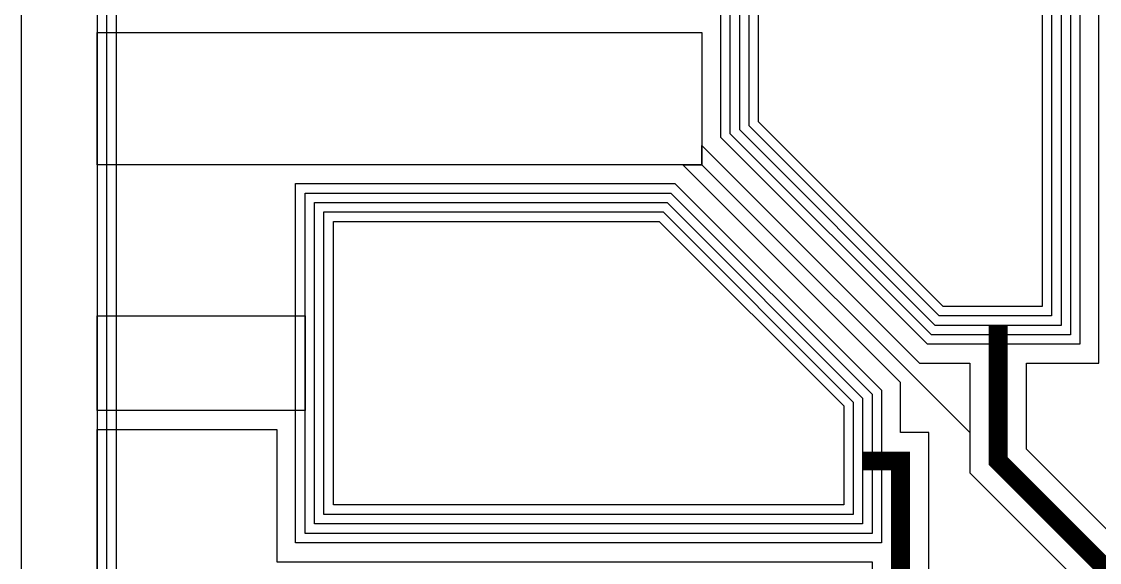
# Model space of a CAD drawing. Extents: x -87611 to 96139, y 77822 to 138139.
# Drawn here: x -7215 to -6645, y 84233 to 84519 of the extents above; entities that cross this region are included whole.
import ezdxf

# ---------------------------------------------------------------- set-up
doc = ezdxf.new("R2010")
doc.units = 0
doc.header["$MEASUREMENT"] = 0
doc.layers.get('0').update_dxf_attribs({"color": 6})
for name, color, linetype in [('L12D0 Etch', 190, 'Continuous'), ('L14D0 Au', 2, 'Continuous'), ('L15D0 PVIA', 7, 'Continuous'), ('L3D0 Base', 3, 'Continuous'), ('L4D0 Cntr', 1, 'Continuous'), ('L7D0 DE', 42, 'Continuous'), ('L8D0 Wire', 5, 'Continuous')]:
    doc.layers.add(name, color=color, linetype=linetype)

# ---------------------------------------------------------------- blocks, each defined once
blk = doc.blocks.new('_32PADS')
at = {"layer": 'L14D0 Au'}
for points in [[(-1014.467, 1060), (-1115, 1160.533), (-1115, 1340), (-955, 1340), (-955, 1060)], [(-1340, 955), (-1340, 1115), (-1160.533, 1115), (-1060, 1014.467), (-1060, 955)]]:
    blk.add_lwpolyline(points, close=True, dxfattribs=at)
at = {"layer": 'L15D0 PVIA'}
for points in [[(-1012.396, 1065), (-1110, 1162.604), (-1110, 1335), (-960, 1335), (-960, 1065)], [(-1335, 960), (-1335, 1110), (-1162.604, 1110), (-1065, 1012.396), (-1065, 960)]]:
    blk.add_lwpolyline(points, close=True, dxfattribs=at)
at = {"layer": 'L3D0 Base'}
for points in [[(-1018.609, 1050), (-1125, 1156.391), (-1125, 1350), (-945, 1350), (-945, 1050)], [(-1350, 945), (-1350, 1125), (-1156.391, 1125), (-1050, 1018.609), (-1050, 945)], [(-1460, 1010), (-1460, 1060), (-1350, 1060), (-1350, 1010)]]:
    blk.add_lwpolyline(points, close=True, dxfattribs=at)
at = {"layer": 'L4D0 Cntr'}
for points in [[(-1016.538, 1055), (-1120, 1158.462), (-1120, 1345), (-950, 1345), (-950, 1055)], [(-1345, 950), (-1345, 1120), (-1158.462, 1120), (-1055, 1016.538), (-1055, 950)]]:
    blk.add_lwpolyline(points, close=True, dxfattribs=at)
at = {"layer": 'L8D0 Wire'}
for points in [[(-1020.68, 1045), (-1130, 1154.32), (-1130, 1355), (-940, 1355), (-940, 1045)], [(-1355, 940), (-1355, 1130), (-1154.32, 1130), (-1045, 1020.68), (-1045, 940)]]:
    blk.add_lwpolyline(points, close=True, dxfattribs=at)
blk = doc.blocks.new('_32TRCE130')
at = {"layer": 'L14D0 Au'}
for points in [[(-156.42, 177.63), (-968.27, 989.48), (-968.27, 1035), (-930, 1035), (-930, 1365), (-1000, 1365), (-1000, 1460), (-840, 1460), (-840, 1365), (-910, 1365), (-910, 1035), (-820, 1035), (-820, 961.42), (-388.91, 530.33)], [(325.27, 381.84), (431.33, 487.9), (388.91, 530.33), (878.58, 1020), (998.27, 1020), (998.27, 1035), (1024.82, 1035), (1140, 1150.18), (1140, 1140), (998.27, 998.27), (977.06, 998.27), (147.63, 168.85)]]:
    blk.add_lwpolyline(points, dxfattribs=at)
for points in [[(910, 1050), (910, 1365), (840, 1365), (840, 1460), (1000, 1460), (1000, 1365), (930, 1365), (930, 1050)], [(-998.27, 998.27), (-1140, 1140), (-1140, 1150.18), (-1024.82, 1035), (-998.27, 1035)]]:
    blk.add_lwpolyline(points, close=True, dxfattribs=at)
at = {"layer": 'L8D0 Wire', "const_width": 10}
for points in [[(-100.15, 162.63), (-162.63, 162.63), (-983.27, 983.27), (-983.27, 1055)], [(377.05, 539.68), (872.37, 1035), (983.27, 1035), (983.27, 1055)]]:
    blk.add_lwpolyline(points, dxfattribs=at)
blk = doc.blocks.new('$32_130_C')
at = {"layer": 'L12D0 Etch'}
blk.add_lwpolyline([(0, 0), (0, 2950), (50, 2950), (50, 50), (2950, 50), (2950, 2950), (0, 2950), (0, 3000), (3000, 3000), (3000, 0)], close=True, dxfattribs=at)
at = {"layer": 'L14D0 Au'}
blk.add_lwpolyline([(40, 2640), (40, 2710), (360, 2710), (360, 2640)], close=True, dxfattribs=at)
at = {"layer": 'L3D0 Base'}
blk.add_lwpolyline([(0, 0), (0, 2960), (40, 2960), (40, 40), (2960, 40), (2960, 2960), (0, 2960), (0, 3000), (3000, 3000), (3000, 0)], close=True, dxfattribs=at)
at = {"layer": 'L4D0 Cntr'}
blk.add_lwpolyline([(0, 0), (0, 2955), (45, 2955), (45, 45), (2955, 45), (2955, 2955), (0, 2955), (0, 3000), (3000, 3000), (3000, 0)], close=True, dxfattribs=at)
at = {"layer": 'L7D0 DE'}
blk.add_lwpolyline([(0, 0), (0, 2960), (40, 2960), (40, 40), (2960, 40), (2960, 2960), (0, 2960), (0, 3000), (3000, 3000), (3000, 0)], close=True, dxfattribs=at)
for name in ['_32PADS', '_32TRCE130']:
    blk.add_blockref(name, (1500, 1500))
at = {"rotation": 90}
blk.add_blockref('_32TRCE130', (1500, 1500), dxfattribs=at)

msp = doc.modelspace()

# ---------------------------------------------------------------- block references
at = {"linetype": 'Continuous'}
msp.add_blockref('$32_130_C', (-7215.12, 81803.79), dxfattribs=at)

doc.saveas('drawing.dxf')
